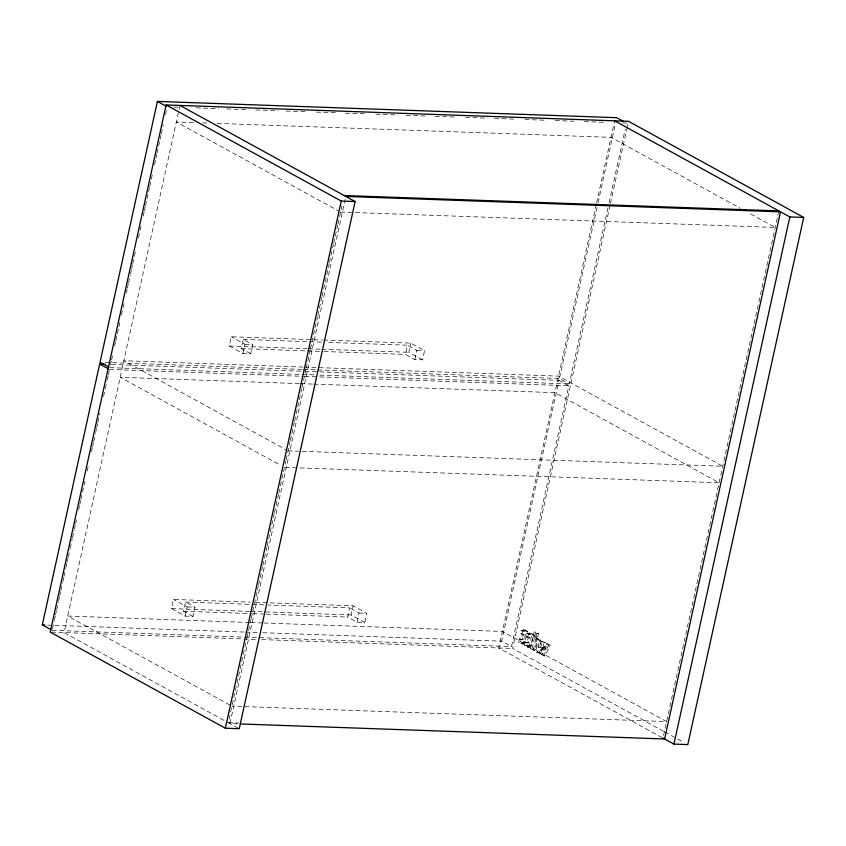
<?xml version="1.0" encoding="UTF-8"?>
<svg xmlns="http://www.w3.org/2000/svg" width="846" height="846" viewBox="0 0 846 846"><rect width="100%" height="100%" fill="white"/><g stroke="black" fill="none" stroke-linecap="round" stroke-linejoin="round"><path stroke-width="0.63" stroke-dasharray="4.23 3.17" d="M538.955 653.398L541.44 647.211L542.973 647.264L540.499 653.45L536.375 651.98L536.65 638.582L540.827 640.084L540.33 647.423L538.786 647.37L539.283 640.031L536.65 638.582M540.499 653.45L537.908 652.033L538.193 638.645M541.44 647.211L541.006 654.518L545.173 656.01L550.154 645.202L547.499 643.753L544.898 650.088L543.354 650.035L543.703 642.495L541.493 641.279L538.786 647.37M544.898 650.088L545.247 642.548L541.493 641.279M545.173 656.01L542.55 654.571L542.973 647.264M524.753 631.285L521.242 630.154L520.502 633.517L522.468 634.595L521.379 639.375L519.412 638.899L518.693 642.167L521.813 643.88L523.695 642.167L526.096 631.275L523.505 629.868L523.209 631.232L524.753 631.285L525.049 629.921L523.505 629.868M519.412 638.899L522.765 639.65L524.012 634.648L520.502 633.517M530.812 633.083L533.392 634.489L531.077 645.064C530.664 648.406 525.926 647.01 524.446 645.329L525.165 642.061L527.143 642.537L528.232 637.757L526.265 636.678L527.005 633.316L530.505 634.447L530.812 633.083L529.268 633.03L528.972 634.394L530.505 634.447M526.265 636.678L529.765 637.81L528.528 642.812L525.165 642.061M52.431 629.022L54.133 621.313M54.408 620.033L55.265 616.174M55.54 614.894L56.386 611.034M56.671 609.755L58.363 602.045M58.649 600.755L59.495 596.906M59.78 595.616L60.626 591.766M60.912 590.476L62.604 582.767M62.89 581.488L63.736 577.628M64.021 576.348L65.713 568.639M65.999 567.349L66.845 563.499M67.12 562.209L67.976 558.36M68.251 557.07L69.954 549.361M70.229 548.081L72.206 539.082M72.492 537.802L74.184 530.093M74.469 528.803L75.315 524.954M75.601 523.663L76.447 519.814M78.71 509.535L79.556 505.675M79.841 504.396L80.687 500.536M80.962 499.256L83.796 486.408M84.071 485.118L84.917 481.268M87.18 470.989L88.312 465.85M91.421 451.711L92.267 447.862M92.552 446.572L93.398 442.722M93.684 441.432L95.376 433.723M95.661 432.443L96.507 428.584M96.782 427.304L97.639 423.444M97.914 422.165L99.891 413.165M103.561 396.467L104.978 390.048M105.264 388.758L106.956 381.049M107.241 379.769L108.087 375.91M108.373 374.63L109.219 370.77M110.466 365.081L111.312 361.221M111.598 359.941L112.73 354.802M114.707 345.803L115.553 341.953M115.839 340.663L118.662 327.814M118.937 326.535L119.794 322.675M121.486 314.966L124.309 302.117M126.287 293.128L127.133 289.269M127.418 287.989L128.264 284.129M128.55 282.85L130.242 275.14M130.527 273.861L131.373 270.001M131.659 268.721L132.505 264.861M132.78 263.582L135.889 249.443M138.437 237.885L139.844 231.455M140.129 230.175L140.975 226.316M143.238 216.037L144.084 212.187M144.37 210.897L145.216 207.048M145.491 205.758L148.325 192.909M148.6 191.63L149.446 187.77M149.731 186.49L152.555 173.642M154.532 164.642L155.664 159.503M155.95 158.223L156.796 154.363M157.081 153.084L159.905 140.235M160.19 138.945L161.036 135.096M161.311 133.805L163.289 124.817M165.552 114.538L166.398 110.678M179.987 105.422L64.085 632.586L227.722 722.368M192.909 616.406L183.497 611.235L185.517 602.056L194.929 607.217L192.909 616.406L185.2 616.131L171.516 608.623L173.536 599.433L250.12 602.151M250.659 353.744L241.247 348.584L243.267 339.394L252.679 344.555L250.659 353.744L242.95 353.469L229.266 345.961L231.286 336.771L322.4 340.007M185.2 616.131L187.22 606.942L173.536 599.433M242.95 353.469L244.97 344.29L231.286 336.771M238.086 728.057L228.293 722.685L235.093 691.753M235.378 690.463L246.715 638.91M247 637.62L250.966 619.579M251.251 618.289L258.337 586.067M258.612 584.776L262.588 566.735M262.863 565.445L266.828 547.394M267.114 546.114L269.948 533.223M270.234 531.933L274.199 513.892M274.485 512.602L278.45 494.55M278.736 493.26L285.821 461.017M286.107 459.759L290.072 441.707M290.358 440.417L294.323 422.376M294.609 421.086L297.443 408.195M297.718 406.905L301.694 388.864M301.969 387.574L305.935 369.533M306.22 368.243L309.054 355.352M309.34 354.062L310.186 350.202M310.471 348.912L313.306 336.021M313.591 334.73L317.557 316.69M317.842 315.399L320.676 302.508M320.962 301.218L321.808 297.358M322.093 296.068L324.927 283.177M325.213 281.887L329.179 263.846M329.464 262.556L333.43 244.505M333.715 243.225L337.681 225.173M337.966 223.883L341.964 205.705M345.274 199.011L229.932 723.584L239.154 723.912M255.407 602.331L353.11 605.799L366.794 613.308L364.785 622.487L357.075 622.212L347.664 617.051L349.684 607.872L268.256 604.985M323.711 340.05L410.86 343.138L424.544 350.646L422.524 359.825L414.826 359.561L405.414 354.389L407.434 345.21L326.006 342.323M364.785 622.487L351.09 614.979L353.11 605.799M422.524 359.825L408.84 352.317L410.86 343.138M357.075 622.212L359.095 613.033L349.684 607.872M414.826 359.561L416.845 350.371L407.434 345.21M596.314 204.32L498.759 647.973L662.978 738.082M596.589 203.029L614.661 120.819M558.995 380.351L568.84 385.755L511.502 646.577L501.646 641.173L558.995 380.351L305.565 371.373M607.946 207.894L569.252 383.915L559.396 378.511L596.969 207.63M598.101 202.49L615.328 124.108M609.078 202.754L625.183 129.523M663.602 731.304L512.634 648.47L610.178 204.806M610.463 203.516L627.129 127.714M627.415 126.435L627.975 123.876M525.049 629.921L527.64 631.328L524.351 643.658L523.357 643.943L520.227 642.23L520.946 638.963M522.045 633.569L522.786 630.207M527.809 636.731L528.549 633.368M529.924 646.947L525.99 645.382L526.709 642.114M527.978 647.053L529.448 645.329L531.859 634.437L529.268 633.03M530.474 648.755L533.128 636.657L534.672 636.71L537.443 638.233L534.788 650.331L530.474 648.755L534.788 650.331M533.371 635.558L534.164 631.941L535.708 632.004L538.479 633.527L537.686 637.133L533.371 635.558L537.686 637.133M532.007 648.808L534.672 636.71M534.915 635.61L535.708 632.004M533.244 650.278L535.899 638.18L533.128 636.657M536.142 637.08L536.935 633.464L534.164 631.941M663.539 735.534L778.88 210.929M521.422 639.29L523.018 639.153M543.354 650.035L545.966 643.7L547.499 643.753M540.33 647.423L543.037 641.331M522.923 639.439L521.379 639.375M543.629 655.957L548.62 645.149L550.154 645.202M521.284 639.534L522.881 639.513M528.581 642.749L527.047 642.696M528.464 642.854L526.677 642.886M520.914 639.724L522.765 639.65M173.842 107.061L179.13 107.252M196.283 107.854L218.723 108.648M226.643 108.933L247.762 109.673M255.682 109.959L278.123 110.752M286.043 111.038L307.161 111.778M316.404 112.106L337.522 112.856M345.443 113.142L366.561 113.882M375.804 114.21L398.244 115.003M406.165 115.289L425.961 115.987M435.204 116.314L456.322 117.065M465.554 117.393L487.994 118.186M494.593 118.419L515.722 119.17M524.954 119.498L546.072 120.238M555.314 120.566L576.433 121.316M584.353 121.602L605.472 122.342M622.635 122.956L626.59 123.093M193.47 122.564L176.349 121.961L339.405 211.426M202.691 122.892L209.279 123.125M217.179 123.4L611.034 137.348L740.557 208.423M340.557 212.06L775.243 227.458L748.647 212.864M243.267 339.394L324.695 342.281M244.97 344.29L252.679 344.555M416.845 350.371L424.544 350.646M229.266 345.961L307.172 348.721M308.494 348.764L320.38 349.187M321.702 349.229L408.84 352.317M241.247 348.584L322.675 351.46M323.986 351.513L405.414 354.389M302.995 367.079L123.844 360.734L286.91 450.209M304.306 367.132L558.529 376.132L722.748 466.241L299.918 451.267M105.327 362.426L302.001 369.395M303.323 369.438L316.52 369.914M317.842 369.956L559.396 378.511M111.524 364.499L304.243 371.32M109.906 367.65L314.5 374.894M319.777 375.085L569.252 383.915M109.494 369.49L303.534 376.354M304.856 376.407L568.84 385.755M299.357 383.619L120.217 377.274L280.957 465.469M300.679 383.661L312.534 384.084M313.845 384.126L554.902 392.66L719.111 482.77L284.425 467.373M288.063 450.844L298.596 451.214M185.517 602.056L266.945 604.943M187.22 606.942L194.929 607.217M359.095 613.033L366.794 613.308M171.516 608.623L249.422 611.383M250.744 611.425L351.09 614.979M183.497 611.235L251.791 613.657M253.102 613.71L264.925 614.122M266.236 614.164L347.664 617.051M526.096 631.275L527.64 631.328M249.496 622.487L67.712 616.047L230.768 705.522M250.807 622.54L262.662 622.952M263.984 623.005L502.397 631.444L666.616 721.553L231.931 706.156M536.935 633.464L538.479 633.527M531.859 634.437L533.392 634.489M522.468 634.595L524.012 634.648M528.232 637.757L529.765 637.81M535.899 638.18L537.443 638.233M521.506 638.994L523.04 639.047M539.283 640.031L540.827 640.084M543.703 642.495L545.247 642.548M47.577 625.088L244.251 632.057M245.573 632.099L257.448 632.522M262.736 632.713L501.646 641.173M523.769 641.85L525.313 641.903M527.238 642.251L528.803 642.209M523.695 642.167L525.229 642.22M527.217 642.357L528.75 642.41M518.693 642.167L520.227 642.23M523.589 642.474L525.133 642.526M527.143 642.537L528.718 642.505M523.463 642.749L525.006 642.801M523.325 643.002L524.869 643.066M523.166 643.235L524.71 643.288M522.997 643.436L524.541 643.489M522.817 643.605L524.351 643.658M522.426 643.827L524.16 643.795M521.813 643.88L523.759 643.943M529.533 645.012L531.077 645.064M529.448 645.329L530.992 645.382M524.446 645.329L525.99 645.382M529.342 645.625L530.886 645.688M529.226 645.91L530.77 645.963M529.088 646.164L530.622 646.217M528.93 646.397L530.463 646.45M528.761 646.598L530.294 646.651M528.57 646.767L530.114 646.82M52.156 630.312L243.542 637.091M244.864 637.133L511.502 646.577M527.566 647.042L529.31 647.116M51.469 632.131L256.391 639.396M261.668 639.576L512.634 648.47M536.375 651.98L537.908 652.033M541.006 654.518L542.55 654.571M228.293 722.685L238.836 723.066M521.242 630.154L523.209 631.232M527.005 633.316L528.972 634.394M545.966 643.7L548.62 645.149M664.755 731.938L683.187 742.048"/><path stroke-width="1.27" d="M51.056 629.71L42.3 624.898L99.648 364.076L104.925 364.266M623.312 121.295L616.745 117.689L157.398 101.425L100.05 362.247L108.806 367.048M662.978 738.082L673.924 744.089L687.798 744.575L803.7 217.422L628.536 121.316L166.112 104.936L50.21 632.089L225.364 728.205L239.238 728.692L355.14 201.538L179.987 105.422M225.364 728.205L341.266 201.052L166.112 104.936M673.924 744.089L789.826 216.936L614.661 120.819M344.195 195.532L778.88 210.929M345.834 196.431L780.52 211.828L664.618 738.981L240.476 723.965M341.266 201.052L355.14 201.538M789.826 216.936L803.7 217.422M42.3 624.898L44.944 624.993M157.398 101.425L166.154 106.226M99.648 364.076L108.404 368.888"/></g></svg>
